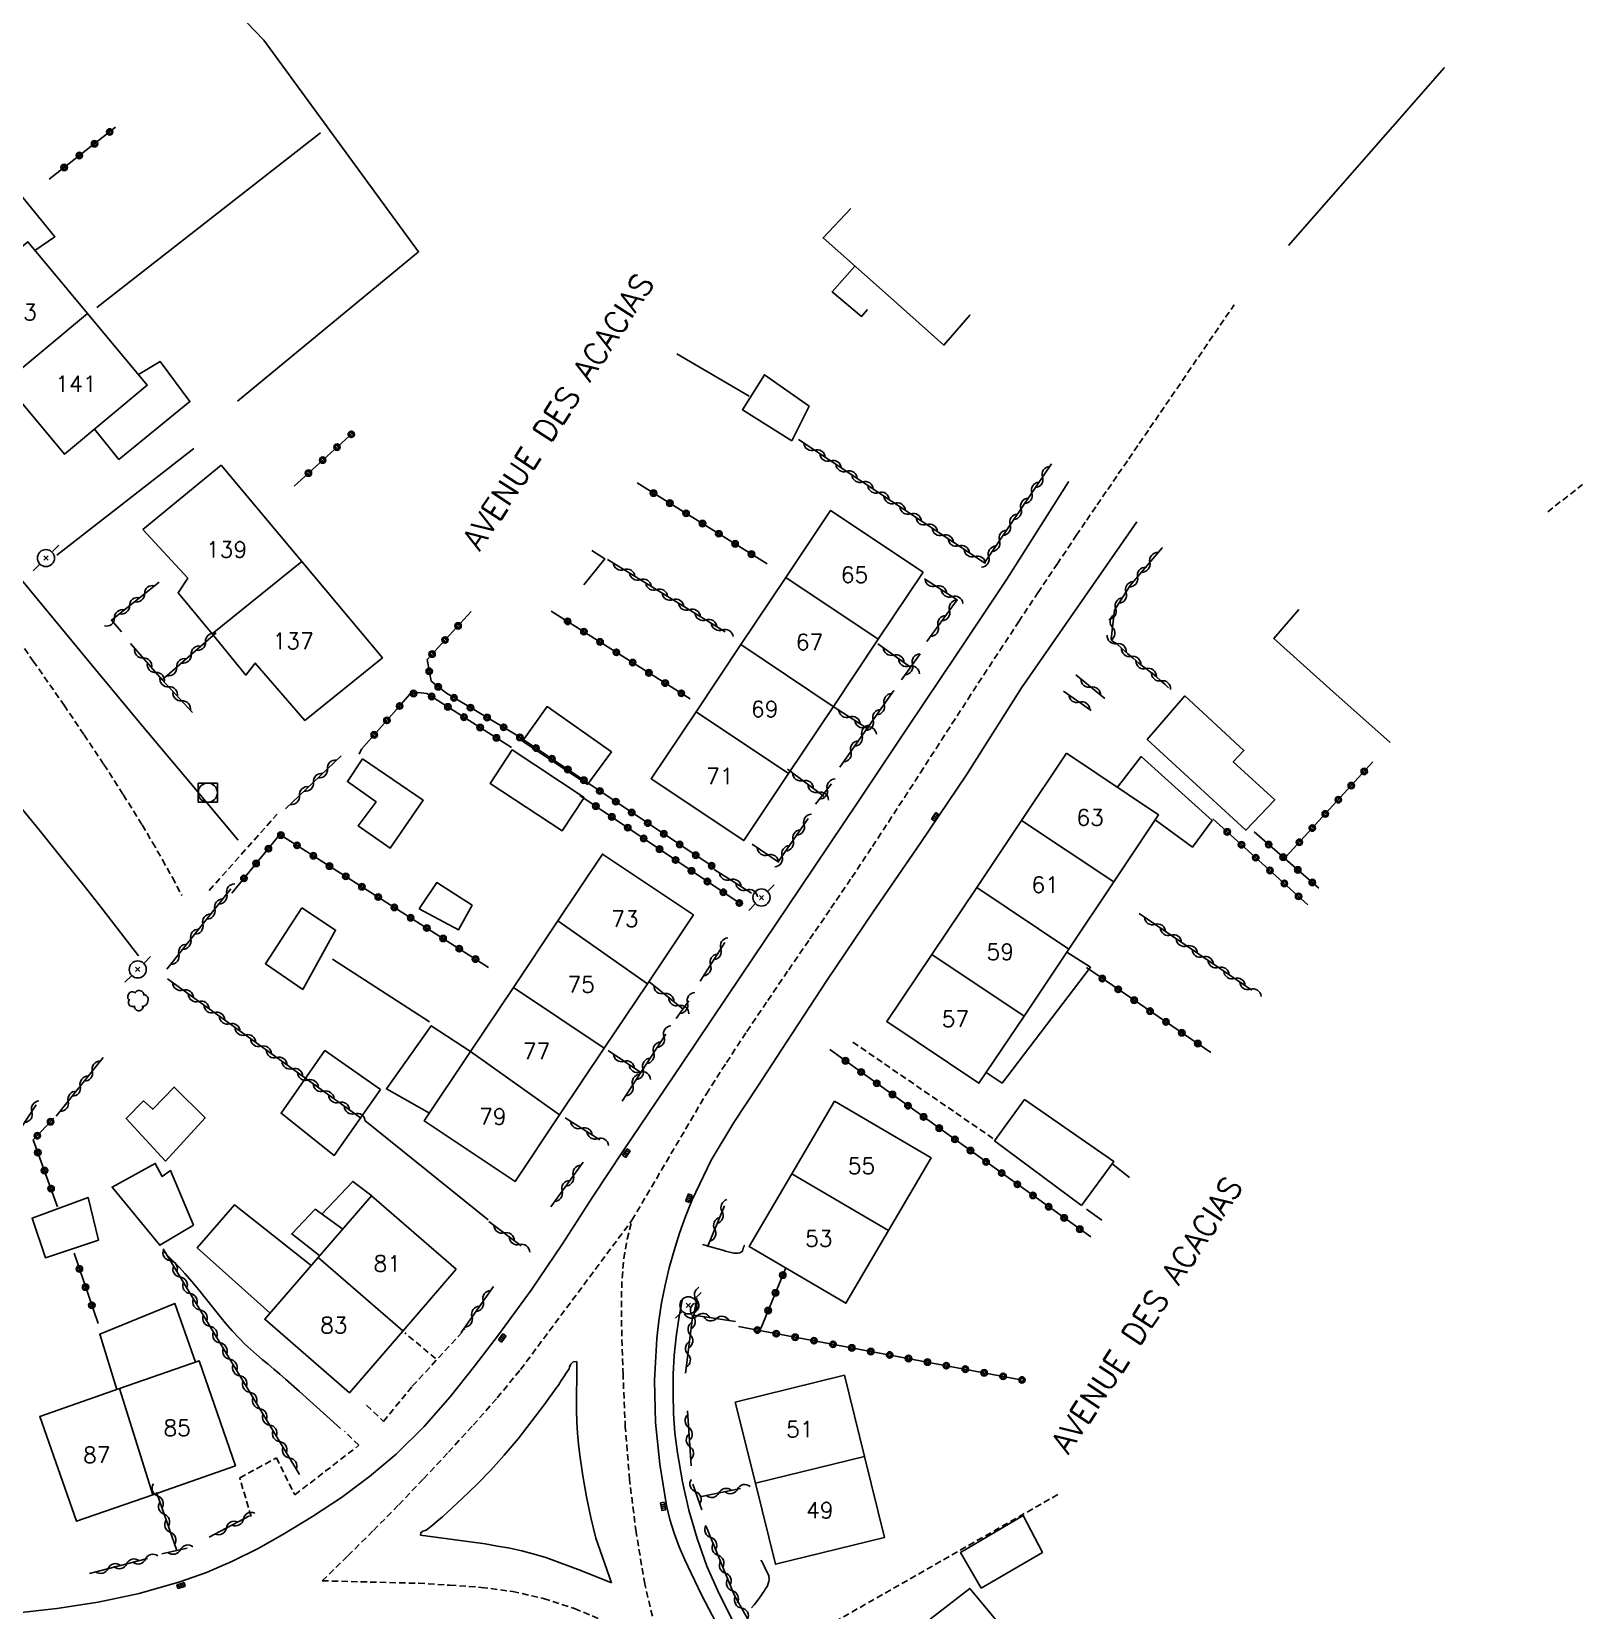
# Model space of a CAD drawing. Header units: millimetres. Extents: x 169000 to 170000, y 125999 to 127000.
# Drawn here: x 169862.4 to 169983.3, y 126427.4 to 126550.6 of the extents above; entities that cross this region are included whole.
import ezdxf
from ezdxf.enums import TextEntityAlignment as Align

# ---------------------------------------------------------------- set-up
doc = ezdxf.new("R2010")
doc.units = ezdxf.units.MM
doc.linetypes.add('DASHED', pattern=[0.75, 0.5, -0.25])
doc.layers.get('0').update_dxf_attribs({"linetype": 'CONTINUOUS'})
for name, color, linetype in [('W0001', 6, 'DASHED'), ('W0014', 7, 'CONTINUOUS'), ('W0015', 2, 'CONTINUOUS'), ('W0017', 7, 'CONTINUOUS'), ('W0101', 7, 'CONTINUOUS'), ('W0104', 1, 'CONTINUOUS'), ('W0112', 1, 'DASHED'), ('W0300', 7, 'CONTINUOUS'), ('W0303', 7, 'CONTINUOUS'), ('W0310', 3, 'CONTINUOUS'), ('W0323', 7, 'CONTINUOUS'), ('W0401', 7, 'CONTINUOUS'), ('W0420', 7, 'CONTINUOUS'), ('W0473', 7, 'CONTINUOUS'), ('W0989', 7, 'CONTINUOUS'), ('W0991', 7, 'CONTINUOUS'), ('W1102', 7, 'CONTINUOUS')]:
    doc.layers.add(name, color=color, linetype=linetype)
doc.styles.get("Standard").update_dxf_attribs({"font": 'romans.shx', "width": 0.85})

# ---------------------------------------------------------------- blocks, each defined once
blk = doc.blocks.new('T401')
for p, q in [((-0.3, 0.3), (0, 0.3)), ((-0.3, -0.25), (-0.3, 0.3)), ((-0.3, 0.15), (0, 0.15)), ((-0.3, 0), (0, 0)), ((0, 0.3), (0, -0.25)), ((-0.3, -0.15), (0, -0.15)), ((-0.3, -0.25), (-0.3, -0.3)), ((-0.3, -0.3), (0, -0.3)), ((0, -0.3), (0, -0.25))]:
    blk.add_line(p, q)
blk = doc.blocks.new('T473')
for p, q in [((-0.166667, 0.166667), (0.166667, -0.166667)), ((-0.166667, -0.166667), (0.166667, 0.166667)), ((0.500001, 0.500001), (1.000002, 1.000002)), ((-1.000002, -1.000002), (-0.500001, -0.500001))]:
    blk.add_line(p, q)
blk.add_ellipse((0, 0), major_axis=(0.471405, 0.471405), ratio=1, start_param=5.4977871438, end_param=11.780972451)
blk = doc.blocks.new('T420')
for p, q in [((0.75, 0.75), (-0.75, 0.75)), ((-0.75, 0.75), (-0.75, -0.75)), ((0.75, 0.75), (0.75, -0.75)), ((0.75, -0.75), (-0.75, -0.75))]:
    blk.add_line(p, q)
blk.add_ellipse((0, 0), major_axis=(-0.53, 0.53), ratio=1, start_param=3.926991, end_param=10.210176)
blk = doc.blocks.new('T300')
for p, q in [((-0.8, 0.51), (-0.86, 0.34)), ((-0.86, 0.34), (-0.86, 0.17)), ((-0.86, 0.17), (-0.74, 0.06)), ((-0.69, 0.63), (-0.8, 0.51)), ((-0.8, -0.06), (-0.74, 0.06)), ((-0.74, 0.06), (-0.69, 0.11)), ((-0.57, 0.69), (-0.69, 0.63)), ((-0.46, 0.69), (-0.57, 0.69)), ((-0.29, 0.63), (-0.46, 0.69)), ((-0.29, 0.63), (-0.17, 0.74)), ((-0.23, 0.57), (-0.29, 0.63)), ((-0.17, 0.74), (-0.06, 0.8)), ((-0.06, 0.8), (0.06, 0.8)), ((0.06, 0.8), (0.23, 0.74)), ((0.23, 0.74), (0.34, 0.63)), ((0.34, 0.63), (0.4, 0.51)), ((0.46, 0.46), (0.34, 0.46)), ((0.4, 0.51), (0.4, 0.46)), ((0.57, 0.4), (0.46, 0.46)), ((0.57, 0.4), (0.69, 0.29)), ((0.69, 0.29), (0.74, 0.17)), ((0.74, 0.06), (0.69, -0.17)), ((0.74, 0.17), (0.74, 0.06)), ((-0.8, -0.17), (-0.8, -0.06)), ((-0.8, -0.23), (-0.8, -0.17)), ((-0.74, -0.34), (-0.8, -0.23)), ((-0.69, -0.4), (-0.74, -0.34)), ((-0.51, -0.46), (-0.69, -0.4)), ((-0.4, -0.46), (-0.51, -0.46)), ((-0.4, -0.46), (-0.34, -0.46)), ((-0.34, -0.46), (-0.34, -0.4)), ((-0.34, -0.51), (-0.34, -0.46)), ((-0.29, -0.63), (-0.34, -0.51)), ((-0.17, -0.74), (-0.29, -0.63)), ((-0.06, -0.8), (-0.17, -0.74)), ((0.06, -0.8), (-0.06, -0.8)), ((0.17, -0.74), (0.06, -0.8)), ((0.23, -0.69), (0.17, -0.74)), ((0.29, -0.46), (0.23, -0.46)), ((0.29, -0.63), (0.23, -0.69)), ((0.46, -0.4), (0.29, -0.46)), ((0.34, -0.51), (0.29, -0.63)), ((0.34, -0.51), (0.34, -0.46)), ((0.57, -0.34), (0.46, -0.4)), ((0.63, -0.29), (0.57, -0.34)), ((0.69, -0.17), (0.63, -0.29))]:
    blk.add_line(p, q)
blk = doc.blocks.new('t323o')
at = {"color": 0, "linetype": 'Continuous'}
for radius in [0.25, 0.15]:
    blk.add_circle((0, 0), radius, dxfattribs=at)
blk = doc.blocks.new('t310o')
at = {"color": 0, "linetype": 'Continuous'}
for centre, start, end in [((-0.5, 0.38), 216.8699, 323.1304), ((0.5, -0.37), 36.8699, 143.1303)]:
    blk.add_arc(centre, 0.625, start, end, dxfattribs=at)

msp = doc.modelspace()

# ---------------------------------------------------------------- linework, layer by layer
at = {"layer": 'W0001'}
for points in [[(169817.37, 126553.84), (169821.96, 126549.6), (169826.44, 126545.26), (169829.71, 126541.87), (169832.82, 126538.33), (169835.86, 126534.73), (169838.89, 126531.13), (169842.99, 126526.31), (169847.07, 126521.47), (169851.09, 126516.59), (169855.03, 126511.63), (169857.57, 126508.29), (169860.05, 126504.91), (169862.49, 126501.5), (169864.89, 126498.05), (169866.45, 126495.75), (169868, 126493.43), (169869.51, 126491.08), (169870.98, 126488.71), (169871.79, 126487.35), (169872.57, 126485.99), (169873.34, 126484.6), (169874.08, 126483.21)], [(169909.18, 126457.88), (169914.98, 126467.74), (169916.55, 126470.19), (169918.14, 126472.61), (169919.77, 126475.02), (169921.4, 126477.42), (169923.05, 126479.82), (169924.69, 126482.21), (169926.32, 126484.62), (169927.93, 126487.04), (169929.18, 126488.94), (169930.42, 126490.85), (169931.66, 126492.76), (169932.89, 126494.68), (169934.13, 126496.59), (169935.37, 126498.51), (169936.61, 126500.42), (169937.86, 126502.32), (169939.34, 126504.57), (169940.83, 126506.81), (169942.33, 126509.05), (169943.83, 126511.29), (169944.64, 126512.49), (169945.46, 126513.69), (169946.28, 126514.89), (169947.1, 126516.09), (169947.92, 126517.28), (169948.74, 126518.48), (169949.57, 126519.68), (169950.39, 126520.88), (169956.14, 126529.29)], [(169885.02, 126429.75), (169887.03, 126431.7), (169889.02, 126433.68), (169890.99, 126435.68), (169892.92, 126437.71), (169894.87, 126439.79), (169896.79, 126441.89), (169898.67, 126444.03), (169900.49, 126446.23), (169909.18, 126457.88)], [(169911.45, 126424.06), (169910.18, 126429.5), (169909.5, 126433.55), (169908.99, 126437.63), (169908.66, 126441.72), (169908.48, 126445.83), (169908.44, 126447.33), (169908.39, 126448.84), (169908.35, 126450.34), (169908.35, 126451.85), (169908.41, 126453.37), (169908.55, 126454.89), (169908.8, 126456.4), (169909.18, 126457.88)], [(169885.02, 126429.75), (169892.53, 126429.56), (169894.97, 126429.41), (169897.43, 126429.24), (169899.88, 126428.92), (169902.29, 126428.37), (169904.7, 126427.58), (169907.05, 126426.61), (169909.31, 126425.43), (169911.45, 126424.06)]]:
    msp.add_lwpolyline(points, dxfattribs=at)
at = {"layer": 'W0014'}
for points in [[(169878.46, 126487.52), (169874.75, 126491.96), (169871.04, 126496.4), (169867.34, 126500.85), (169863.65, 126505.3), (169861.44, 126507.98), (169859.24, 126510.66), (169857.04, 126513.34), (169854.85, 126516.02), (169852.65, 126518.7), (169850.45, 126521.38), (169848.24, 126524.06), (169846.02, 126526.72), (169843.82, 126529.36), (169841.62, 126531.99), (169839.4, 126534.6), (169837.15, 126537.2), (169833.9, 126540.85), (169830.61, 126544.47), (169827.3, 126548.06), (169823.98, 126551.65)], [(169943.23, 126515.48), (169943.23, 126515.48), (169938.4, 126507.88), (169934.56, 126502.1), (169930.7, 126496.34), (169926.84, 126490.57), (169922.26, 126483.75), (169917.68, 126476.92), (169913.1, 126470.1), (169908.5, 126463.29), (169906.11, 126459.67), (169903.75, 126456.04), (169901.33, 126452.43), (169898.78, 126448.93), (169896.91, 126446.5), (169895, 126444.11), (169892.98, 126441.8), (169890.8, 126439.64), (169888.72, 126437.88), (169886.54, 126436.26), (169884.27, 126434.76), (169881.95, 126433.35), (169880.02, 126432.28), (169878.04, 126431.29), (169876, 126430.41), (169873.92, 126429.66), (169870.76, 126428.77), (169867.56, 126428.09), (169864.33, 126427.59), (169861.08, 126427.22)], [(169916.01, 126425.97), (169914.6, 126428.65), (169913.31, 126431.38), (169912.87, 126432.41), (169912.47, 126433.46), (169912.13, 126434.53), (169911.87, 126435.62), (169911.34, 126438.85), (169911.02, 126442.11), (169910.94, 126445.38), (169911.12, 126448.65), (169911.28, 126450.04), (169911.49, 126451.43), (169911.76, 126452.8), (169912.09, 126454.17), (169912.46, 126455.52), (169912.88, 126456.86), (169913.35, 126458.18), (169913.86, 126459.48), (169915.35, 126462.56), (169917.12, 126465.49), (169919, 126468.33), (169920.85, 126471.17), (169924.37, 126476.59), (169927.99, 126481.94), (169931.64, 126487.27), (169935.27, 126492.62), (169939.55, 126499.42), (169948.56, 126512.35), (169948.56, 126512.35)], [(169856.55, 126496.06), (169858.7, 126493.5), (169860.83, 126490.93), (169862.94, 126488.34), (169865.04, 126485.74), (169866.47, 126483.95), (169867.89, 126482.15), (169869.3, 126480.33), (169870.7, 126478.51)], [(169913.1, 126451.65), (169912.83, 126450.22), (169912.63, 126448.78), (169912.48, 126447.33), (169912.4, 126445.88), (169912.38, 126444.34), (169912.42, 126442.8), (169912.53, 126441.26), (169912.72, 126439.74), (169913.12, 126437.48), (169913.62, 126435.25), (169914.25, 126433.04), (169915.02, 126430.88), (169915.97, 126428.73), (169917.05, 126426.64)]]:
    msp.add_lwpolyline(points, dxfattribs=at)
at = {"layer": 'W0015'}
for points in [[(169892.68, 126433.32), (169892.71, 126433.5), (169892.87, 126433.63), (169893.04, 126433.68), (169893.14, 126433.71), (169893.56, 126434.05), (169893.98, 126434.4), (169894.4, 126434.75), (169894.8, 126435.11), (169895.95, 126436.18), (169897.07, 126437.27), (169898.16, 126438.39), (169899.22, 126439.55), (169900.3, 126440.83), (169901.33, 126442.15), (169902.33, 126443.49), (169903.32, 126444.85), (169903.44, 126445.02), (169903.56, 126445.2), (169903.68, 126445.39), (169903.79, 126445.57), (169903.91, 126445.75), (169904.03, 126445.93), (169904.15, 126446.11), (169904.29, 126446.28), (169904.32, 126446.41), (169904.4, 126446.64), (169904.6, 126446.84), (169904.87, 126446.85)], [(169904.86, 126443.01), (169904.87, 126446.85)], [(169904.86, 126443.01), (169904.89, 126442.15), (169904.94, 126441.28), (169905, 126440.42), (169905.1, 126439.56), (169905.34, 126437.93), (169905.62, 126436.3), (169905.96, 126434.68), (169906.35, 126433.08)], [(169892.68, 126433.32), (169897.74, 126432.63)], [(169905.2, 126430.55), (169904.29, 126430.89), (169903.38, 126431.24), (169902.47, 126431.56), (169901.54, 126431.84), (169900.6, 126432.08), (169899.65, 126432.29), (169898.69, 126432.46), (169897.74, 126432.63)], [(169907.57, 126429.59), (169906.35, 126433.08)], [(169905.2, 126430.55), (169907.57, 126429.59)]]:
    msp.add_lwpolyline(points, dxfattribs=at)
at = {"layer": 'W0017'}
for points in [[(169914.69, 126455.99), (169915.08, 126455.87), (169915.48, 126455.76), (169915.87, 126455.65), (169916.26, 126455.54), (169916.48, 126455.47), (169916.69, 126455.4), (169916.91, 126455.35), (169917.13, 126455.32), (169917.28, 126455.31), (169917.43, 126455.31), (169917.59, 126455.34), (169917.73, 126455.41), (169917.76, 126455.44), (169917.79, 126455.48), (169917.8, 126455.52), (169917.82, 126455.57), (169917.83, 126455.61), (169917.84, 126455.65), (169917.85, 126455.69), (169917.86, 126455.73), (169917.89, 126455.78), (169917.91, 126455.83), (169917.94, 126455.87), (169917.97, 126455.92)], [(169886.45, 126441.64), (169885.38, 126442.6), (169884.31, 126443.56), (169883.24, 126444.52), (169882.16, 126445.48), (169881.71, 126445.87), (169881.26, 126446.26), (169880.8, 126446.64), (169880.34, 126447.02), (169879.89, 126447.41), (169879.44, 126447.81), (169879, 126448.22), (169878.58, 126448.64), (169878.01, 126449.25), (169877.46, 126449.87), (169876.93, 126450.52), (169876.42, 126451.17), (169875.9, 126451.82), (169875.39, 126452.46), (169874.86, 126453.1), (169874.31, 126453.73), (169873.91, 126454.17), (169873.49, 126454.6), (169873.07, 126455.02), (169872.64, 126455.44)], [(169918.5, 126427.63), (169918.72, 126427.88), (169918.92, 126428.14), (169919.12, 126428.41), (169919.3, 126428.68), (169919.39, 126428.82), (169919.48, 126428.95), (169919.57, 126429.09), (169919.66, 126429.22), (169919.74, 126429.37), (169919.8, 126429.53), (169919.85, 126429.69), (169919.87, 126429.86), (169919.84, 126430.13), (169919.75, 126430.38), (169919.62, 126430.61), (169919.51, 126430.84), (169919.45, 126430.97), (169919.38, 126431.1), (169919.32, 126431.23), (169919.24, 126431.36)]]:
    msp.add_lwpolyline(points, dxfattribs=at)
at = {"layer": 'W0101'}
for points in [[(169928.93, 126530.21), (169924.08, 126534.51), (169926.24, 126536.81)], [(169866.72, 126528.6), (169862.07, 126534.19), (169855.62, 126528.82)], [(169935.53, 126528.49), (169935.53, 126528.49), (169933.51, 126526.14), (169928.93, 126530.21)], [(169860.27, 126523.23), (169864.92, 126517.64), (169871.38, 126523.01), (169866.72, 126528.6)], [(169883.43, 126509.26), (169877.14, 126516.77), (169871.04, 126511.76)], [(169921.17, 126508.02), (169924.67, 126513.25), (169931.89, 126508.43)], [(169871.04, 126511.76), (169874.54, 126507.95), (169873.78, 126506.82), (169876.43, 126503.61)], [(169876.43, 126503.61), (169879.08, 126500.4), (169879.8, 126501.34), (169883.67, 126496.85), (169889.72, 126501.76), (169883.43, 126509.26)], [(169917.67, 126502.78), (169921.17, 126508.02)], [(169931.89, 126508.43), (169928.39, 126503.2)], [(169963.61, 126499.34), (169959.22, 126503.26), (169961.17, 126505.52), (169961.17, 126505.52)], [(169914.18, 126497.54), (169917.67, 126502.78)], [(169928.39, 126503.2), (169924.89, 126497.96)], [(169968.3, 126495.15), (169963.61, 126499.34)], [(169924.89, 126497.96), (169921.39, 126492.72)], [(169921.39, 126492.72), (169917.89, 126487.49), (169910.68, 126492.31), (169914.18, 126497.54)], [(169943.06, 126494.31), (169939.56, 126489.07)], [(169946.75, 126484.27), (169950.25, 126489.5), (169943.06, 126494.31)], [(169939.56, 126489.07), (169936.06, 126483.84)], [(169903.41, 126481.24), (169906.88, 126486.44), (169913.98, 126481.71)], [(169943.25, 126479.03), (169946.75, 126484.27)], [(169936.06, 126483.84), (169932.56, 126478.6)], [(169913.98, 126481.71), (169910.38, 126476.33)], [(169899.93, 126476.03), (169903.41, 126481.24)], [(169932.56, 126478.6), (169929.05, 126473.37), (169936.24, 126468.56), (169939.75, 126473.8)], [(169939.75, 126473.8), (169943.25, 126479.03)], [(169896.59, 126471.03), (169899.93, 126476.03)], [(169910.38, 126476.33), (169907.02, 126471.3)], [(169903.54, 126466.09), (169900.07, 126460.89), (169892.98, 126465.62), (169896.59, 126471.03)], [(169907.02, 126471.3), (169903.54, 126466.09)], [(169924.98, 126467.17), (169921.65, 126461.49)], [(169929.19, 126457.07), (169932.52, 126462.74), (169924.98, 126467.17)], [(169921.65, 126461.49), (169918.32, 126455.82), (169925.86, 126451.4), (169929.19, 126457.07)], [(169884.71, 126454.96), (169888.87, 126459.77), (169895.48, 126454.05)], [(169891.31, 126449.23), (169887.15, 126444.42), (169880.54, 126450.15), (169884.71, 126454.96)], [(169895.48, 126454.05), (169891.31, 126449.23)], [(169869.21, 126444.74), (169875.43, 126446.9), (169878.27, 126438.72)], [(169927.3, 126439.46), (169925.74, 126445.78), (169917.23, 126443.68)], [(169871.81, 126436.47), (169865.85, 126434.4), (169863, 126442.57), (169869.21, 126444.74)], [(169917.23, 126443.68), (169918.8, 126437.36)], [(169878.27, 126438.72), (169871.81, 126436.47)], [(169918.8, 126437.36), (169920.36, 126431.04), (169928.86, 126433.14), (169927.3, 126439.46)]]:
    msp.add_lwpolyline(points, dxfattribs=at)
at = {"layer": 'W0104'}
for points in [[(169862.62, 126533.53), (169864.18, 126534.59), (169859.74, 126540.01), (169857.95, 126539.01)], [(169927.55, 126528.91), (169927.08, 126528.38), (169924.78, 126530.3), (169926.56, 126532.31)], [(169867.26, 126519.59), (169869.17, 126517.22), (169874.71, 126521.74), (169872.38, 126524.87), (169870.69, 126523.84)], [(169906.05, 126510.11), (169907.05, 126509.48), (169905.43, 126507.45)], [(169947.03, 126491.66), (169948.88, 126494.05), (169954.42, 126489.05), (169952.88, 126486.99), (169949.98, 126489.1)], [(169943.09, 126478.8), (169944.93, 126477.61), (169938.04, 126468.57), (169936.8, 126469.4)], [(169893.38, 126466.23), (169890.03, 126468.12), (169893.52, 126473.05), (169896.59, 126471.03)], [(169947.98, 126461.22), (169946.61, 126462.3)], [(169888.88, 126459.79), (169887.42, 126460.9), (169884.99, 126458.36)], [(169880.97, 126450.64), (169875.28, 126455.73), (169878.18, 126459.07), (169884.17, 126454.34)], [(169884.83, 126455.1), (169882.65, 126456.81), (169884.48, 126458.73), (169886.63, 126457.18)], [(169944.62, 126458.73), (169945.81, 126457.89)], [(169869.02, 126444.67), (169867.67, 126448.99), (169873.53, 126451.39), (169875.14, 126446.8)], [(169935.86, 126422.79), (169938.86, 126425.14), (169935.52, 126429.16), (169932.43, 126426.75)]]:
    msp.add_lwpolyline(points, dxfattribs=at)
for points in [[(169921.64, 126518.67), (169917.79, 126521.1), (169919.51, 126523.83), (169922.99, 126521.37)], [(169907.59, 126494.41), (169905.71, 126491.87), (169900.64, 126495.25), (169902.56, 126497.94)], [(169949.35, 126495.38), (169952.3, 126498.78), (169956.9, 126494.52), (169956.07, 126493.64), (169959.3, 126490.66), (169957.06, 126488.3)], [(169905.45, 126490.86), (169903.73, 126488.26), (169898.12, 126491.95), (169899.84, 126494.56)], [(169888.16, 126493.88), (169892.9, 126490.64), (169890.32, 126486.9), (169887.82, 126488.65), (169889.23, 126490.51), (169886.99, 126492.1)], [(169892.58, 126482.16), (169895.64, 126480.52), (169896.71, 126482.45), (169893.96, 126484.22)], [(169883.43, 126482.25), (169886.07, 126480.51), (169883.5, 126475.88), (169880.59, 126477.89)], [(169889.57, 126468.08), (169885.96, 126462.94), (169881.82, 126466.22), (169885.23, 126471.11)], [(169872.79, 126462.49), (169875.9, 126465.86), (169873.48, 126468.26), (169871.81, 126466.53), (169871.09, 126467.18), (169869.73, 126465.82)], [(169944.23, 126459.03), (169937.46, 126464.08), (169939.79, 126467.29), (169946.75, 126462.45)], [(169874.99, 126457.49), (169872.36, 126455.93), (169868.64, 126460.46), (169872.01, 126462.31), (169872.55, 126461.28), (169873.19, 126461.76)], [(169867.58, 126456.32), (169863.44, 126454.95), (169862.4, 126458.04), (169866.78, 126459.65)], [(169936.42, 126429.18), (169941.18, 126431.97), (169939.69, 126434.85), (169934.81, 126431.95)]]:
    msp.add_lwpolyline(points, close=True, dxfattribs=at)
at = {"layer": 'W0112'}
for points in [[(169980.59, 126513.13), (169983.3, 126515.27)], [(169876.22, 126483.61), (169881.51, 126489.55)], [(169937.33, 126464.26), (169926.33, 126471.82)], [(169888.48, 126443.45), (169889.8, 126442.18), (169892.05, 126444.93), (169896.13, 126449.35)], [(169893.87, 126447.08), (169891.46, 126449.1)], [(169882.89, 126436.46), (169887.88, 126440.32), (169886.75, 126441.43)], [(169879.48, 126434.76), (169878.59, 126437.78), (169881.45, 126439.34), (169882.89, 126436.46)], [(169942.38, 126436.48), (169920.14, 126423.78)]]:
    msp.add_lwpolyline(points, dxfattribs=at)
at = {"layer": 'W0303'}
for points in [[(169878.41, 126521.78), (169892.54, 126533.42), (169880.47, 126549.93), (169866.68, 126564.32), (169862.97, 126567.37), (169847.19, 126588.81), (169835.62, 126602.93)], [(169960.37, 126533.92), (169972.55, 126547.79)], [(169884.9, 126542.69), (169867.45, 126529.08)], [(169918.31, 126522.16), (169912.68, 126525.45)], [(169864.33, 126509.76), (169875.02, 126518.07)], [(169893.39, 126473.35), (169885.82, 126478.25)], [(169897.96, 126457.91), (169888.35, 126465.65)]]:
    msp.add_lwpolyline(points, dxfattribs=at)
at = {"layer": 'W0310'}
for points in [[(169922.16, 126518.77), (169936.67, 126509.15), (169941.89, 126516.88)], [(169950.53, 126510.34), (169950.53, 126510.34), (169948.04, 126507.39), (169946.81, 126505.46), (169946.54, 126503.24), (169946.6, 126503.1), (169946.72, 126503), (169946.85, 126502.93), (169946.95, 126502.87), (169947.39, 126502.48), (169947.82, 126502.09), (169948.26, 126501.71), (169948.71, 126501.33), (169948.84, 126501.23), (169948.96, 126501.13), (169949.09, 126501.03), (169949.23, 126500.93), (169949.36, 126500.84), (169949.49, 126500.74), (169949.62, 126500.64), (169949.74, 126500.54), (169950.07, 126500.26), (169950.4, 126499.98), (169950.72, 126499.69), (169951.03, 126499.4)], [(169907.27, 126509.42), (169916.45, 126503.77)], [(169872.3, 126507.65), (169868.59, 126504.69), (169869.36, 126503.77)], [(169932.18, 126503.01), (169934.54, 126506.27), (169931.98, 126507.91)], [(169870.08, 126502.86), (169872.55, 126500.02), (169874.91, 126497.48)], [(169872.55, 126500.02), (169876.75, 126503.71)], [(169930.9, 126501.01), (169928.36, 126502.84)], [(169930.19, 126500.03), (169931.64, 126502.06)], [(169946.04, 126498.57), (169943.8, 126500.43)], [(169925.4, 126493.22), (169929.59, 126499.19)], [(169944.99, 126497.64), (169942.83, 126499.16)], [(169927.64, 126496.17), (169924.88, 126497.95)], [(169886.51, 126494.11), (169882.17, 126489.97)], [(169924.16, 126490.93), (169921.32, 126493.07)], [(169923.48, 126490.33), (169924.73, 126491.92)], [(169918.54, 126487.2), (169920.58, 126485.83), (169922.93, 126489.21)], [(169918.51, 126483.39), (169915.59, 126485.24)], [(169877.91, 126483.74), (169872.91, 126477.46)], [(169957.52, 126475.82), (169948.73, 126481.8)], [(169914.5, 126476.53), (169916.42, 126479.53)], [(169888.01, 126465.87), (169872.95, 126476.71)], [(169913.16, 126474.35), (169910.5, 126476.5)], [(169912.63, 126473.62), (169913.61, 126474.98)], [(169908.42, 126467.17), (169911.81, 126472.39)], [(169909.86, 126469.39), (169907.33, 126471.13)], [(169867.94, 126470.57), (169864.28, 126465.99)], [(169862.73, 126466.88), (169859.06, 126461.35)], [(169906.68, 126464.14), (169903.98, 126465.87)], [(169902.85, 126458.93), (169905.37, 126462.42)], [(169916.39, 126459.01), (169915.06, 126455.79)], [(169900.55, 126455.88), (169898.01, 126457.79)], [(169883.26, 126438.05), (169872.62, 126455.64)], [(169895.85, 126449.13), (169898.38, 126452.71)], [(169914.24, 126451.8), (169914, 126450.46), (169917.24, 126449.99)], [(169913.93, 126450.51), (169913.35, 126445.95)], [(169913.52, 126443.02), (169913.79, 126438.73)], [(169873.68, 126432.12), (169872.1, 126436.66)], [(169913.92, 126437.3), (169914.63, 126435.29)], [(169914.48, 126436.3), (169917.64, 126436.95)], [(169876.22, 126433.16), (169879.36, 126434.82)], [(169914.97, 126433.99), (169917.14, 126428.65), (169918.45, 126426.33)], [(169866.88, 126430.33), (169871.39, 126431.48)], [(169872.51, 126431.86), (169874.49, 126432.29)]]:
    msp.add_lwpolyline(points, dxfattribs=at)
at = {"layer": 'W0323'}
for points in [[(169868.91, 126543.13), (169863.72, 126539.08)], [(169882.84, 126515.15), (169887.4, 126519.29)], [(169909.58, 126515.39), (169919.71, 126509.09)], [(169896.64, 126505.35), (169893.21, 126501.63), (169893.51, 126499.93), (169894.72, 126498.98), (169900.15, 126495.74), (169915.59, 126485.39)], [(169902.89, 126505.39), (169913.71, 126498.55)], [(169899.78, 126494.75), (169893.19, 126498.97), (169892.5, 126499.04), (169891.86, 126498.92), (169890.82, 126497.72), (169888.09, 126494.62)], [(169888.09, 126494.62), (169887.91, 126494.24)], [(169966.96, 126493.63), (169960.2, 126486.25)], [(169917.69, 126482.52), (169905.12, 126491.02)], [(169954.48, 126489.18), (169961.88, 126482.49)], [(169898, 126477.6), (169881.73, 126487.96), (169877.97, 126483.39)], [(169957.7, 126488.17), (169962.73, 126483.79)], [(169954.33, 126470.95), (169944.62, 126477.58)], [(169944.95, 126456.58), (169924.61, 126471.19)], [(169864.39, 126458.93), (169862.49, 126464.14), (169864.1, 126465.84)], [(169867.54, 126449.82), (169865.67, 126455.3)], [(169921.17, 126454.17), (169919.23, 126449.44)], [(169917.48, 126449.59), (169939.63, 126445.41)]]:
    msp.add_lwpolyline(points, dxfattribs=at)
at = {"layer": 'W1102'}
for points in [[(169860.27, 126523.23), (169866.72, 126528.6)], [(169876.43, 126503.61), (169883.43, 126509.26)], [(169921.17, 126508.02), (169928.39, 126503.2)], [(169924.88, 126497.95), (169917.67, 126502.78)], [(169921.39, 126492.72), (169914.18, 126497.54)], [(169939.56, 126489.07), (169946.75, 126484.27)], [(169936.06, 126483.84), (169943.25, 126479.03)], [(169903.41, 126481.24), (169910.38, 126476.33)], [(169932.56, 126478.6), (169939.75, 126473.8)], [(169899.93, 126476.03), (169907.02, 126471.3)], [(169903.54, 126466.09), (169896.59, 126471.03)], [(169921.65, 126461.49), (169929.19, 126457.07)], [(169891.32, 126449.24), (169884.71, 126454.96)], [(169871.81, 126436.47), (169869.21, 126444.74)], [(169918.8, 126437.36), (169927.3, 126439.46)]]:
    msp.add_lwpolyline(points, dxfattribs=at)

# ---------------------------------------------------------------- block references
at = {"layer": 'W0300'}
msp.add_blockref('T300', (169870.72, 126475.01), dxfattribs=at)
at = {"layer": 'W0310'}
for p, rotation in [((169923.41, 126517.94), 326.4541597597796), ((169924.66, 126517.11), 326.4541597597796), ((169925.91, 126516.29), 326.4541597597796), ((169927.16, 126515.46), 326.4541597597796), ((169941.2, 126515.85), 55.92879890142979), ((169928.41, 126514.63), 326.4541597597796), ((169940.36, 126514.61), 55.92879890142979), ((169929.66, 126513.8), 326.4541597597796), ((169930.91, 126512.97), 326.4541597597796), ((169939.52, 126513.37), 55.92879890142979), ((169932.16, 126512.14), 326.4541597597796), ((169938.68, 126512.13), 55.92879890142979), ((169933.41, 126511.31), 326.4541597597796), ((169937.84, 126510.88), 55.92879890142979), ((169934.66, 126510.48), 326.4541597597796), ((169935.91, 126509.65), 326.4541597597796), ((169937, 126509.64), 55.92879890142979), ((169949.56, 126509.2), 229.8486529576215), ((169908.55, 126508.63), 328.3740310927103), ((169948.6, 126508.05), 229.8486529576215), ((169871.17, 126506.75), 218.6730000592369), ((169909.83, 126507.85), 328.3740310927103), ((169911.1, 126507.06), 328.3740310927103), ((169932.88, 126507.34), 147.3756803283437), ((169947.7, 126506.85), 237.5846389111174), ((169870, 126505.81), 218.6730000592369), ((169912.38, 126506.27), 328.3740310927103), ((169933.94, 126505.44), 54.14952303016589), ((169934.14, 126506.53), 147.3756803283437), ((169946.89, 126505.59), 237.5846389111174), ((169868.82, 126504.87), 218.6730000592369), ((169913.66, 126505.49), 328.3740310927103), ((169914.94, 126504.7), 328.3740310927103), ((169933.06, 126504.23), 54.14952303016589), ((169946.65, 126504.12), 262.8996422585126), ((169916.21, 126503.92), 328.3740310927103), ((169871.06, 126501.73), 311.132942479598), ((169874.81, 126502), 41.28039144723608), ((169875.93, 126502.99), 41.28039144723608), ((169929.58, 126501.97), 144.1475134006035), ((169946.98, 126502.84), 318.2403579948956), ((169948.1, 126501.85), 318.7438415744003), ((169872.05, 126500.6), 311.132942479598), ((169873.68, 126501.01), 41.28039144723608), ((169930.79, 126501.09), 144.1475134006035), ((169931.06, 126501.25), 54.30205471111175), ((169949.27, 126500.9), 323.5142880248691), ((169873.05, 126499.48), 312.8287987490768), ((169944.96, 126499.47), 140.1390244527846), ((169950.43, 126499.95), 318.0334172219957), ((169874.07, 126498.38), 312.8287987490768), ((169928.85, 126498.13), 54.91721505094987), ((169944.06, 126498.3), 144.7469974845251), ((169926.14, 126497.14), 147.2092606687758), ((169927.99, 126496.9), 54.91721505094987), ((169927.12, 126495.67), 54.91721505094987), ((169927.4, 126496.33), 147.2092606687758), ((169926.26, 126494.45), 54.91721505094987), ((169884.34, 126492.04), 223.6489349172994), ((169885.42, 126493.08), 223.6489349172994), ((169922.52, 126492.17), 142.8983974769366), ((169883.25, 126491.01), 223.6489349172994), ((169923.71, 126491.26), 142.8983974769366), ((169924.41, 126491.51), 51.70633626137521), ((169922.6, 126488.73), 55.1665638917417), ((169921.75, 126487.5), 55.1665638917417), ((169919.78, 126486.36), 326.180815442578), ((169920.89, 126486.27), 55.1665638917417), ((169877.58, 126483.33), 231.516221937859), ((169916.85, 126484.44), 147.6632688649414), ((169918.12, 126483.64), 147.6632688649414), ((169876.64, 126482.15), 231.516221937859), ((169875.71, 126480.98), 231.516221937859), ((169949.97, 126480.96), 145.7793592681205), ((169874.77, 126479.8), 231.516221937859), ((169951.21, 126480.12), 145.7793592681205), ((169873.84, 126478.63), 231.516221937859), ((169916.11, 126479.05), 57.38346229070658), ((169952.45, 126479.27), 145.7793592681205), ((169915.31, 126477.79), 57.38346229070658), ((169953.69, 126478.43), 145.7793592681205), ((169954.93, 126477.59), 145.7793592681205), ((169956.17, 126476.74), 145.7793592681205), ((169874.17, 126475.83), 144.2393965247612), ((169875.39, 126474.95), 144.2393965247612), ((169911.67, 126475.56), 141.1454489281295), ((169913.51, 126474.83), 54.25944277036776), ((169957.41, 126475.9), 145.7793592681205), ((169876.61, 126474.08), 144.2393965247612), ((169912.83, 126474.62), 141.1454489281295), ((169877.82, 126473.2), 144.2393965247612), ((169879.04, 126472.33), 144.2393965247612), ((169911.68, 126472.2), 57.06022184203182), ((169880.26, 126471.45), 144.2393965247612), ((169910.87, 126470.94), 57.06022184203182), ((169881.47, 126470.57), 144.2393965247612), ((169908.56, 126470.28), 145.4930328003421), ((169910.05, 126469.68), 57.06022184203182), ((169867.09, 126469.51), 231.332564512209), ((169882.69, 126469.7), 144.2393965247612), ((169883.91, 126468.82), 144.2393965247612), ((169909.24, 126468.42), 57.06022184203182), ((169909.8, 126469.43), 145.4930328003421), ((169866.15, 126468.34), 231.332564512209), ((169885.13, 126467.94), 144.2393965247612), ((169862.38, 126466.35), 236.3794399741797), ((169865.21, 126467.16), 231.332564512209), ((169886.34, 126467.07), 144.2393965247612), ((169887.56, 126466.19), 144.2393965247612), ((169905.24, 126465.06), 147.3795539308338), ((169906.51, 126464.25), 147.3795539308338), ((169904.61, 126461.36), 54.09584946435086), ((169903.73, 126460.15), 54.09584946435086), ((169916.2, 126458.56), 247.5777627116344), ((169899.21, 126456.89), 142.9569820564427), ((169915.63, 126457.18), 247.5777627116344), ((169900.41, 126455.98), 142.9569820564427), ((169873.17, 126454.73), 121.1731154914211), ((169873.95, 126453.45), 121.1731154914211), ((169874.72, 126452.16), 121.1731154914211), ((169897.58, 126451.58), 54.79496542364099), ((169914.22, 126451.66), 259.9459566612216), ((169875.5, 126450.88), 121.1731154914211), ((169896.71, 126450.35), 54.79496542364099), ((169913.92, 126450.41), 262.6898107556485), ((169876.28, 126449.6), 121.1731154914211), ((169914.27, 126450.42), 351.7634690448284), ((169913.73, 126448.92), 262.6898107556485), ((169915.76, 126450.2), 351.7634690448284), ((169877.05, 126448.31), 121.1731154914211), ((169913.54, 126447.43), 262.6898107556485), ((169877.83, 126447.03), 121.1731154914211), ((169878.6, 126445.75), 121.1731154914211), ((169879.38, 126444.46), 121.1731154914211), ((169880.16, 126443.18), 121.1731154914211), ((169880.93, 126441.9), 121.1731154914211), ((169913.6, 126441.72), 273.5713501108632), ((169881.71, 126440.61), 121.1731154914211), ((169913.69, 126440.22), 273.5713501108632), ((169882.49, 126439.33), 121.1731154914211), ((169872.2, 126436.36), 109.2298875843721), ((169914.13, 126436.7), 289.2684687575631), ((169915.95, 126436.6), 11.69357269531145), ((169917.42, 126436.9), 11.69357269531145), ((169872.7, 126434.95), 109.2298875843721), ((169878.88, 126434.56), 27.8022392948744), ((169873.19, 126433.53), 109.2298875843721), ((169877.55, 126433.86), 27.8022392948744), ((169915.32, 126433.13), 292.0469797874603), ((169873.97, 126432.18), 12.45249478215875), ((169915.88, 126431.74), 292.0469797874603), ((169869.78, 126431.07), 14.26592648488212), ((169871.24, 126431.44), 14.26592648488212), ((169916.45, 126430.35), 292.0469797874603), ((169868.33, 126430.7), 14.26592648488212), ((169917.01, 126428.96), 292.0469797874603), ((169917.71, 126427.63), 299.571782791505)]:
    msp.add_blockref('t310o', p, dxfattribs=dict(at, rotation=rotation))
at = {"layer": 'W0323'}
for p, rotation in [((169867.27, 126541.85), 218.0109356200342), ((169868.45, 126542.77), 218.0109356200342), ((169866.08, 126540.93), 218.0109356200342), ((169864.9, 126540), 218.0109356200342), ((169887.29, 126519.18), 42.20582378485791), ((169885.06, 126517.17), 42.20582378485791), ((169886.18, 126518.18), 42.20582378485791), ((169883.95, 126516.16), 42.20582378485791), ((169910.86, 126514.6), 328.0750666349893), ((169912.13, 126513.81), 328.0750666349893), ((169913.4, 126513.02), 328.0750666349893), ((169914.68, 126512.22), 328.0750666349893), ((169915.95, 126511.43), 328.0750666349893), ((169917.22, 126510.64), 328.0750666349893), ((169918.5, 126509.84), 328.0750666349893), ((169895.62, 126504.24), 227.3130451213528), ((169904.16, 126504.59), 327.6944180603182), ((169905.43, 126503.79), 327.6944180603182), ((169894.6, 126503.14), 227.3130451213528), ((169906.69, 126502.99), 327.6944180603182), ((169893.59, 126502.04), 227.3130451213528), ((169907.96, 126502.18), 327.6944180603182), ((169909.23, 126501.38), 327.6944180603182), ((169893.37, 126500.7), 280.0291030217214), ((169910.5, 126500.58), 327.6944180603182), ((169892.14, 126498.97), 191.1376666679785), ((169893.56, 126498.73), 147.3400360411688), ((169894.07, 126499.49), 322.0040220743363), ((169895.3, 126498.63), 329.1511454191389), ((169911.77, 126499.78), 327.6944180603182), ((169913.03, 126498.98), 327.6944180603182), ((169891.06, 126497.99), 229.1328335763824), ((169894.82, 126497.92), 147.3400360411688), ((169896.59, 126497.86), 329.1511454191389), ((169890.07, 126496.87), 228.6001834093076), ((169896.08, 126497.12), 147.3400360411688), ((169897.34, 126496.31), 147.3400360411688), ((169897.88, 126497.09), 329.1511454191389), ((169899.17, 126496.33), 329.1511454191389), ((169889.08, 126495.74), 228.6001834093076), ((169898.61, 126495.5), 147.3400360411688), ((169900.44, 126495.54), 326.1585761260318), ((169901.69, 126494.71), 326.1585761260318), ((169902.94, 126493.87), 326.1585761260318), ((169904.18, 126493.04), 326.1585761260318), ((169966.28, 126492.89), 227.4955340961815), ((169905.43, 126492.2), 326.1585761260318), ((169906.67, 126491.36), 326.1585761260318), ((169965.27, 126491.78), 227.4955340961815), ((169906.36, 126490.18), 145.9445093028879), ((169907.92, 126490.53), 326.1585761260318), ((169964.26, 126490.68), 227.4955340961815), ((169907.61, 126489.34), 145.9445093028879), ((169909.16, 126489.69), 326.1585761260318), ((169910.41, 126488.86), 326.1585761260318), ((169963.24, 126489.57), 227.4955340961815), ((169881.8, 126487.92), 147.4898475784565), ((169908.85, 126488.5), 145.9445093028879), ((169910.09, 126487.66), 145.9445093028879), ((169911.66, 126488.02), 326.1585761260318), ((169955.6, 126488.17), 317.8794785754322), ((169962.23, 126488.47), 227.4955340961815), ((169880.83, 126486.86), 230.5622363815236), ((169883.06, 126487.12), 147.4898475784565), ((169884.33, 126486.31), 147.4898475784565), ((169911.33, 126486.82), 145.9445093028879), ((169912.9, 126487.19), 326.1585761260318), ((169914.15, 126486.35), 326.1585761260318), ((169956.71, 126487.17), 317.8794785754322), ((169958.83, 126487.18), 318.9509830083496), ((169961.22, 126487.36), 227.4955340961815), ((169879.87, 126485.71), 230.5622363815236), ((169885.59, 126485.5), 147.4898475784565), ((169912.58, 126485.98), 145.9445093028879), ((169913.82, 126485.14), 145.9445093028879), ((169915.39, 126485.52), 326.1585761260318), ((169957.82, 126486.16), 317.8794785754322), ((169958.93, 126485.16), 317.8794785754322), ((169959.96, 126486.2), 318.9509830083496), ((169961.1, 126485.21), 318.9509830083496), ((169878.92, 126484.55), 230.5622363815236), ((169886.86, 126484.7), 147.4898475784565), ((169888.12, 126483.89), 147.4898475784565), ((169915.06, 126484.3), 145.9445093028879), ((169960.05, 126484.15), 317.8794785754322), ((169962.23, 126484.23), 318.9509830083496), ((169889.39, 126483.09), 147.4898475784565), ((169916.3, 126483.46), 145.9445093028879), ((169917.55, 126482.62), 145.9445093028879), ((169961.16, 126483.14), 317.8794785754322), ((169890.65, 126482.28), 147.4898475784565), ((169891.92, 126481.47), 147.4898475784565), ((169893.18, 126480.67), 147.4898475784565), ((169894.45, 126479.86), 147.4898475784565), ((169895.71, 126479.06), 147.4898475784565), ((169896.98, 126478.25), 147.4898475784565), ((169945.86, 126476.73), 145.6707071030659), ((169947.1, 126475.89), 145.6707071030659), ((169948.34, 126475.04), 145.6707071030659), ((169949.58, 126474.19), 145.6707071030659), ((169950.82, 126473.35), 145.6707071030659), ((169952.06, 126472.5), 145.6707071030659), ((169953.3, 126471.66), 145.6707071030659), ((169925.83, 126470.31), 144.2893818042229), ((169927.05, 126469.44), 144.2893818042229), ((169928.27, 126468.56), 144.2893818042229), ((169929.49, 126467.69), 144.2893818042229), ((169930.7, 126466.81), 144.2893818042229), ((169863.84, 126465.56), 46.59402651414004), ((169931.92, 126465.94), 144.2893818042229), ((169862.81, 126464.47), 46.59402651414004), ((169933.14, 126465.06), 144.2893818042229), ((169934.36, 126464.19), 144.2893818042229), ((169862.85, 126463.16), 110.0360682502398), ((169935.58, 126463.31), 144.2893818042229), ((169863.37, 126461.75), 110.0360682502398), ((169936.79, 126462.43), 144.2893818042229), ((169938.01, 126461.56), 144.2893818042229), ((169939.23, 126460.68), 144.2893818042229), ((169863.88, 126460.34), 110.0360682502398), ((169940.45, 126459.81), 144.2893818042229), ((169941.67, 126458.93), 144.2893818042229), ((169942.88, 126458.06), 144.2893818042229), ((169944.1, 126457.18), 144.2893818042229), ((169866.09, 126454.08), 108.7947046542284), ((169920.94, 126453.6), 247.6722688667107), ((169866.57, 126452.66), 108.7947046542284), ((169920.37, 126452.21), 247.6722688667107), ((169867.06, 126451.24), 108.7947046542284), ((169919.8, 126450.83), 247.6722688667107), ((169918.95, 126449.31), 349.333069197998), ((169920.43, 126449.03), 349.333069197998), ((169921.9, 126448.75), 349.333069197998), ((169923.37, 126448.48), 349.333069197998), ((169924.85, 126448.2), 349.333069197998), ((169926.32, 126447.92), 349.333069197998), ((169927.8, 126447.64), 349.333069197998), ((169929.27, 126447.37), 349.333069197998), ((169930.74, 126447.09), 349.333069197998), ((169932.22, 126446.81), 349.333069197998), ((169933.69, 126446.53), 349.333069197998), ((169935.17, 126446.26), 349.333069197998), ((169936.64, 126445.98), 349.333069197998), ((169938.12, 126445.7), 349.333069197998), ((169939.59, 126445.42), 349.333069197998)]:
    msp.add_blockref('t323o', p, dxfattribs=dict(at, rotation=rotation))
at = {"layer": 'W0401'}
for p, rotation in [((169932.95, 126489.26), 325.7401604439987), ((169908.62, 126463.2), 146.0236970780572), ((169913.75, 126459.54), 337.3272570595817), ((169898.94, 126448.79), 142.6066900400832), ((169911.75, 126435.59), 11.16415274652661), ((169873.97, 126429.52), 107.6802171908995)]:
    msp.add_blockref('T401', p, dxfattribs=dict(at, rotation=rotation))
at = {"layer": 'W0420'}
msp.add_blockref('T420', (169876.1, 126491.23), dxfattribs=at)
at = {"layer": 'W0473'}
for p in [(169863.48, 126509.53), (169919.28, 126483.05), (169870.64, 126477.44), (169913.58, 126451.24)]:
    msp.add_blockref('T473', p, dxfattribs=at)

# ---------------------------------------------------------------- texts
at = {"layer": 'W0989'}
for p in [(169897.3, 126510), (169943.2, 126439.54)]:
    msp.add_text('AVENUE DES ACACIAS ', height=1.75, rotation=56.8611, dxfattribs=at).set_placement(p)
at = {"layer": 'W0991'}
for s, p in [('143', (169861.17, 126528.71)), ('141', (169865.82, 126523.12)), ('139', (169877.56, 126510.19)), ('65', (169926.53, 126508.23)), ('137', (169882.76, 126503.06)), ('67', (169923.03, 126502.98)), ('69', (169919.53, 126497.75)), ('71', (169916.03, 126492.52)), ('63', (169944.91, 126489.29)), ('61', (169941.4, 126484.05)), ('73', (169908.63, 126481.39)), ('59', (169937.9, 126478.82)), ('75', (169905.21, 126476.27)), ('57', (169934.4, 126473.58)), ('77', (169901.74, 126471.06)), ('79', (169898.33, 126465.96)), ('55', (169927.08, 126462.12)), ('53', (169923.75, 126456.45)), ('81', (169890.1, 126454.5)), ('83', (169885.93, 126449.69)), ('85', (169873.71, 126441.68)), ('51', (169922.27, 126441.57)), ('87', (169867.44, 126439.57)), ('49', (169923.83, 126435.25))]:
    msp.add_text(s, height=1.25, dxfattribs=at).set_placement(p, align=Align.MIDDLE_CENTER)

doc.saveas('drawing.dxf')
